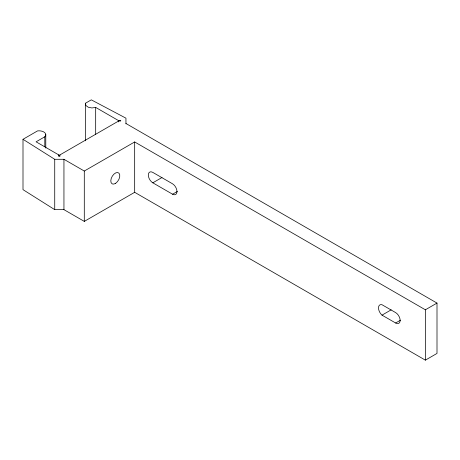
<?xml version="1.0" encoding="UTF-8"?>
<svg xmlns="http://www.w3.org/2000/svg" width="460" height="460" viewBox="0 0 460 460"><rect width="100%" height="100%" fill="white"/><g stroke="black" fill="none" stroke-linecap="round" stroke-linejoin="round"><path stroke-width="0.69" d="M125.948 123.849L125.948 118.174L91.316 99.854L85.502 103.212L85.842 105.449L88.234 107.215L91.902 107.95L95.674 107.41L118.352 120.497L120.865 120.836L118.352 121.17L59.921 154.905L59.34 156.36L58.754 154.905L36.081 141.812L44.804 136.781A6.808 3.933 0 0 0 44.517 132.463A6.808 3.933 0 0 0 37.536 130.904L23 139.299L23 189.646L54.728 209.645L63.946 209.645L84.295 221.392L134.671 192.309L425.373 360.145L437 353.429L437 303.082L125.948 123.498M23 139.299L54.728 159.292L63.946 159.292L84.295 171.039L134.671 141.956L425.373 309.793L437 303.082M152.818 182.815L172.575 194.218A6.371 3.68 60 0 0 176.841 192.7L176.968 191.423A6.371 3.68 60 0 0 172.35 183.684L152.818 172.414A6.371 3.68 60 0 0 148.315 175.013A6.371 3.68 60 0 0 152.818 182.815L162 177.514M172.575 194.218L177.474 191.394M382.007 315.134L395.629 323A6.371 3.68 60 0 0 400.131 320.396A6.371 3.68 60 0 0 395.629 312.593L382.007 304.733A6.578 3.795 60 0 0 378.505 307.912A6.578 3.795 60 0 0 382.007 315.134L391.19 309.839M395.629 323L400.522 320.171M425.373 309.793L425.373 360.145M134.671 141.956L134.671 192.309M118.352 120.497L118.352 121.917M95.674 107.41L95.674 134.355M85.502 103.212L85.502 140.8M84.295 171.039L84.295 221.392M63.946 159.292L63.946 209.645M59.921 154.905L59.921 156.325M58.754 154.905L58.754 156.325M54.728 159.292L54.728 209.645M45.776 134.596L45.776 148.068M44.804 136.781L44.804 146.705M115.701 183.27A6.371 3.68 -60 0 0 118.985 173.196A6.371 3.68 -60 0 0 111.211 178.492A6.371 3.68 -60 0 0 115.701 183.27"/></g></svg>
